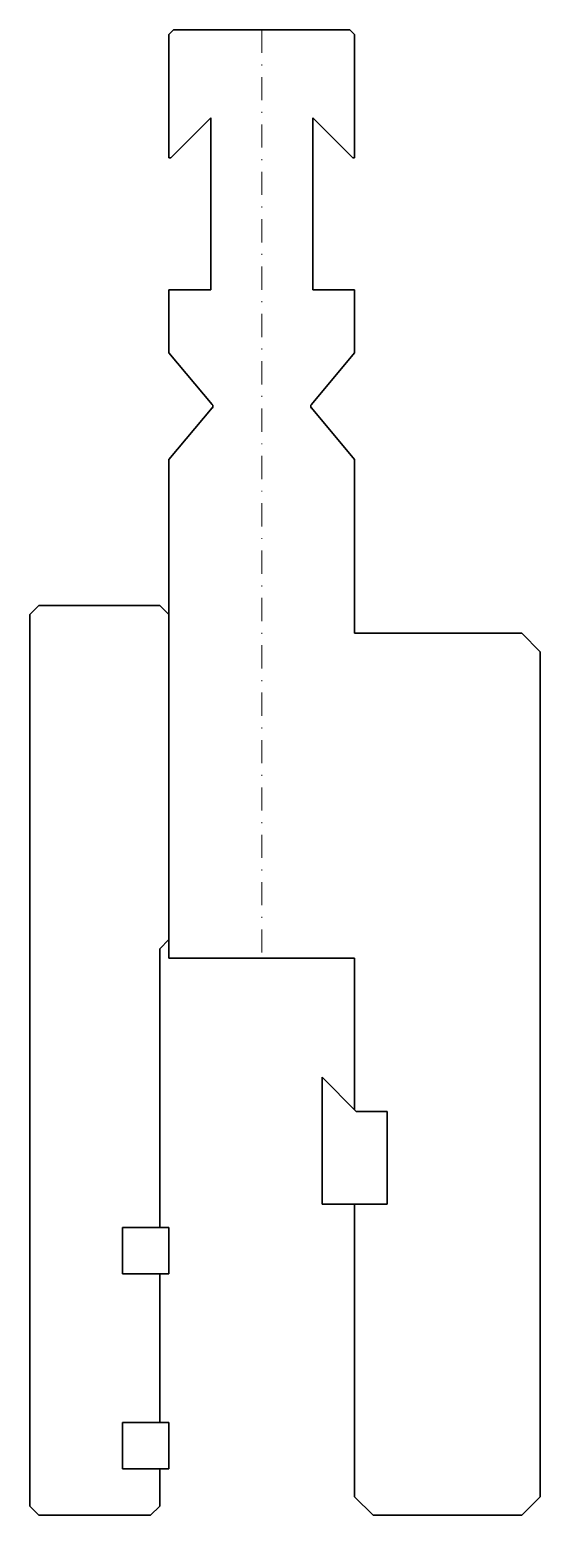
# Model space of a CAD drawing. Header units: millimetres. Extents: x -25 to 30, y -60 to 100.
import ezdxf

# ---------------------------------------------------------------- set-up
doc = ezdxf.new("R2010")
doc.units = ezdxf.units.MM
doc.header["$LTSCALE"] = 5
doc.linetypes.add('AUSGEZOGEN', pattern=[0])
doc.linetypes.add('DASHDOT', pattern=[1, 0.5, -0.25, 0, -0.25])
doc.layers.add('2', color=7, linetype='Continuous')

msp = doc.modelspace()

# ---------------------------------------------------------------- linework, layer by layer
at = {"layer": '2', "color": 7, "linetype": 'AUSGEZOGEN', "lineweight": 35}
for p, q in [((-9.5, 100), (-10, 99.5)), ((-10, 99.5), (-10, 86.2)), ((9.5, 100), (-9.5, 100)), ((10, 99.5), (9.5, 100)), ((10, 86.2), (10, 99.5)), ((-9.8, 86.2), (-5.5, 90.5)), ((-5.5, 90.5), (-5.5, 72)), ((5.5, 72), (5.5, 90.5)), ((5.5, 90.5), (9.8, 86.2)), ((-10, 86.2), (-9.8, 86.2)), ((9.8, 86.2), (10, 86.2)), ((-5.5, 72), (-10, 72)), ((10, 72), (5.5, 72)), ((-10, 72), (-10, 65.2)), ((10, 65.2), (10, 72)), ((-10, 65.2), (-5.34, 59.64)), ((5.34, 59.64), (10, 65.2)), ((-5.34, 59.26), (-10, 53.7)), ((10, 53.7), (5.34, 59.26)), ((-10, 53.7), (-10, 0)), ((10, 35), (10, 53.7)), ((-24, 38), (-25, 37)), ((-25, 37), (-25, -59)), ((-11, 38), (-24, 38)), ((-10, 37), (-11, 38)), ((28, 35), (10, 35)), ((30, 33), (28, 35)), ((30, -58), (30, 33)), ((-10, 2), (-11, 1)), ((-11, 1), (-11, -29)), ((-10, 0), (10, 0)), ((10, 0), (10, -16.33)), ((6.5, -12.83), (10.17, -16.5)), ((6.5, -26.5), (6.5, -12.83)), ((10.17, -16.5), (13.5, -16.5)), ((13.5, -16.5), (13.5, -26.5)), ((6.5, -26.5), (13.5, -26.5)), ((10, -26.5), (10, -58)), ((-15, -29), (-10, -29)), ((-15, -34), (-15, -29)), ((-10, -29), (-10, -34)), ((-10, -34), (-15, -34)), ((-11, -34), (-11, -50)), ((-15, -55), (-15, -50)), ((-15, -50), (-10, -50)), ((-10, -50), (-10, -55)), ((-10, -55), (-15, -55)), ((-11, -59), (-11, -55)), ((-25, -59), (-24, -60)), ((-12, -60), (-11, -59)), ((10, -58), (12, -60)), ((28, -60), (30, -58)), ((-24, -60), (-12, -60)), ((12, -60), (28, -60))]:
    msp.add_line(p, q, dxfattribs=at)
at = {"layer": '2', "color": 7, "linetype": 'DASHDOT', "lineweight": 18}
msp.add_line((0, 100), (0, 0), dxfattribs=at)
at = {"layer": '2', "color": 7, "linetype": 'AUSGEZOGEN', "lineweight": 35}
for centre, start, end in [((-5.57, 59.45), 320, 40), ((5.57, 59.45), 140, 220)]:
    msp.add_arc(centre, 0.3, start, end, dxfattribs=at)

doc.saveas('drawing.dxf')
